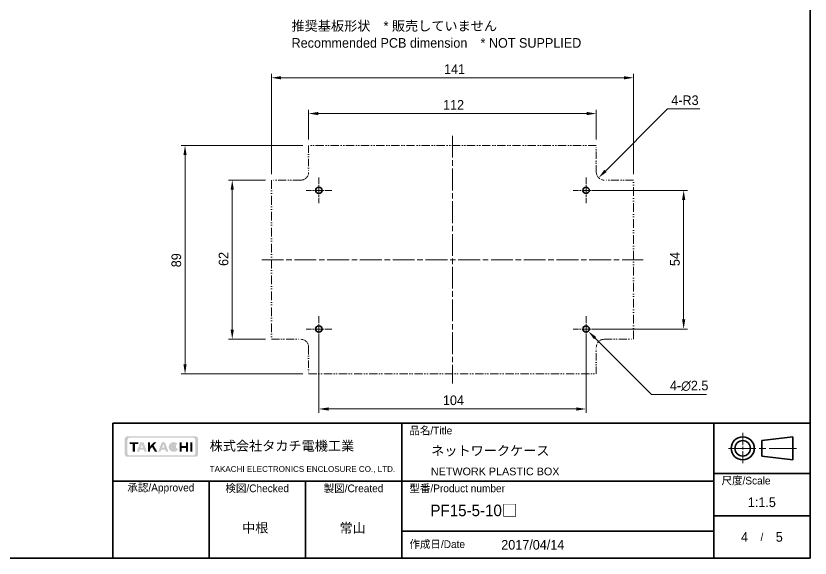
# Model space of a CAD drawing. Header units: millimetres. Extents: x 22 to 3190, y 12 to 574.
# Drawn here: x 2284.1 to 2593.3, y 12 to 223.1 of the extents above; entities that cross this region are included whole.
import ezdxf
from ezdxf.enums import TextEntityAlignment as Align

# ---------------------------------------------------------------- set-up
doc = ezdxf.new("R2010")
doc.units = ezdxf.units.MM
doc.header["$LTSCALE"] = 1.5
doc.linetypes.add('CHAIN', pattern=[0.3543, 0.2362, -0.0295, 0.0591, -0.0295])
doc.linetypes.add('DASH_DOUBLE_DOT', pattern=[0.4398, 0.24, -0.06, 0.0098, -0.06, 0.01, -0.06])
doc.layers.get('Defpoints').update_dxf_attribs({"lineweight": 25})
for name, color, linetype, lineweight in [('Border (ISO)', 7, 'Continuous', 35), ('Dimension (ISO)', 7, 'Continuous', 18), ('Symbol (ISO)', 7, 'Continuous', 18), ('Title (ISO)', 7, 'Continuous', 35), ('Visible (ISO)', 7, 'Continuous', 35)]:
    doc.layers.add(name, color=color, linetype=linetype, lineweight=lineweight)
for name, color, linetype, lineweight, true_color in [('Center Mark (ISO)', 7, 'Continuous', 18, 0x80ffff), ('Centerline (ISO)', 7, 'Continuous', 18, 0x80ffff), ('Hatch (ISO)', 1, 'Continuous', 18, 0xff0000)]:
    doc.layers.add(name, color=color, linetype=linetype, lineweight=lineweight, true_color=true_color)
doc.styles.add('Note Text (TK)', font='')
doc.styles.add('文字スタイル40', font='')
doc.styles.add('文字スタイル67', font='arial.ttf')
doc.styles.get('Note Text (TK)').set_extended_font_data('MS PGothic')
doc.styles.get('文字スタイル40').set_extended_font_data('MS PGothic')
doc.dimstyles.new('Default - Method 1b (TK)', dxfattribs={"dimscale": 1.5, "dimtxt": 2.5, "dimasz": 2.5, "dimexe": 1, "dimexo": 1.5, "dimgap": 1, "dimtad": 1, "dimtoh": 1, "dimrnd": 1e-08, "dimdsep": 46, "dimtxsty": 'Note Text (TK)', "dimcen": 0.09, "dimdle": 5, "dimclrd": 100, "dimclre": 100, "dimclrt": 7, "dimadec": 1, "dimazin": 1, "dimtfac": 1, "dimtmove": 0, "dimatfit": 3, "dimfxl": 1, "dimtolj": 1, "dimlwd": -1, "dimlwe": -1, "dimarcsym": 0})

# ---------------------------------------------------------------- blocks, each defined once
blk = doc.blocks.new('図面枠 tk図枠')
at = {"layer": 'Border (ISO)'}
for p in [(405.5, 289), (14.5, 8)]:
    blk.add_line(p, (405.5, 8), dxfattribs=at)
blk = doc.blocks.new('表題欄 tk表題欄')
at = {"layer": 'Hatch (ISO)'}
h = blk.add_hatch(color=256, dxfattribs=at)
edge = h.paths.add_edge_path(flags=0)
edge.add_arc((95.58, 236.3), 0.596, 270, 360)
edge.add_line((96.17, 236.3), (96.17, 239.71))
edge.add_arc((95.58, 239.71), 0.596, 0, 90)
edge.add_line((95.58, 240.31), (79.14, 240.31))
edge.add_arc((79.14, 239.71), 0.596, 90, 180)
edge.add_line((78.54, 239.71), (78.54, 236.3))
edge.add_arc((79.14, 236.3), 0.596, 180, 270)
edge.add_line((79.14, 235.7), (95.58, 235.7))
edge = h.paths.add_edge_path()
edge.add_line((77.84, 239.96), (77.84, 236.05))
edge.add_arc((78.54, 236.05), 0.702, 180, 270)
edge.add_line((78.54, 235.35), (96.17, 235.35))
edge.add_arc((96.17, 236.05), 0.702, 270, 360)
edge.add_line((96.87, 236.05), (96.87, 239.96))
edge.add_arc((96.17, 239.96), 0.702, 0, 90)
edge.add_line((96.17, 240.66), (78.54, 240.66))
edge.add_arc((78.54, 239.96), 0.702, 90, 180)
for points in [[(79.07, 239.15), (79.07, 238.66), (79.92, 238.66), (79.92, 236.66), (80.51, 236.66), (80.51, 238.66), (81.36, 238.66), (81.36, 239.15)], [(85.68, 236.66), (84.94, 237.89), (84.42, 237.32), (84.42, 236.66), (83.9, 236.66), (83.9, 239.15), (84.42, 239.15), (84.42, 238.1), (85.39, 239.15), (86.11, 239.15), (85.32, 238.3), (86.3, 236.66)], [(92.09, 239.15), (92.09, 236.66), (92.61, 236.66), (92.61, 237.66), (93.77, 237.66), (93.77, 236.66), (94.29, 236.66), (94.29, 239.15), (93.77, 239.15), (93.77, 238.15), (92.61, 238.15), (92.61, 239.15)], [(94.84, 239.15), (94.84, 236.66), (95.36, 236.66), (95.36, 239.15)]]:
    blk.add_hatch(color=256, dxfattribs=at).paths.add_polyline_path(points)
h = blk.add_hatch(color=256, dxfattribs=at)
h.paths.add_polyline_path([(82.59, 237.71), (81.95, 237.71), (82.27, 238.58)], flags=0)
h.paths.add_polyline_path([(82.78, 237.2), (81.76, 237.2), (81.57, 236.66), (80.95, 236.66), (81.86, 239.15), (82.68, 239.15), (83.59, 236.66), (82.98, 236.66)])
h = blk.add_hatch(color=256, dxfattribs=at)
h.paths.add_polyline_path([(87.53, 237.71), (88.16, 237.71), (87.85, 238.58)], flags=0)
h.paths.add_polyline_path([(87.14, 236.66), (87.34, 237.2), (88.35, 237.2), (88.55, 236.66), (89.17, 236.66), (88.25, 239.15), (87.44, 239.15), (86.52, 236.66)])
h = blk.add_hatch(color=256, dxfattribs=at)
edge = h.paths.add_edge_path()
edge.add_arc((90.52, 237.9), 1.27, 38.5505, 336.582)
edge.add_line((91.69, 237.4), (91.17, 237.62))
edge.add_ellipse((90.52, 237.9), major_axis=(0, -0.8), ratio=0.867347, start_angle=124.651, end_angle=429.4109, ccw=False)
edge.add_line((91.09, 238.36), (91.52, 238.7))
at = {"layer": 'Title (ISO)'}
for p, q in [((74.71, 244.05), (255.71, 244.05)), ((74.71, 209.05), (74.71, 244.05)), ((149.71, 244.05), (149.71, 209.05)), ((230.71, 244.05), (230.71, 209.05)), ((255.71, 244.05), (255.71, 209.05)), ((243.21, 239.55), (251.21, 240.55)), ((243.21, 239.55), (243.21, 235.55)), ((251.21, 234.55), (251.21, 240.55)), ((243.21, 235.55), (251.21, 234.55)), ((230.71, 231.05), (255.71, 231.05)), ((74.71, 229.05), (230.71, 229.05)), ((99.71, 229.05), (99.71, 209.05)), ((124.71, 229.05), (124.71, 209.05)), ((230.71, 220.05), (255.71, 220.05)), ((149.71, 216.05), (230.71, 216.05)), ((255.71, 209.05), (74.71, 209.05))]:
    blk.add_line(p, q, dxfattribs=at)
at = {"layer": 'Title (ISO)', "color": 4, "linetype": 'CHAIN', "lineweight": 18, "ltscale": 8.88956, "true_color": 0x00ffff}
blk.add_line((238.21, 241.55), (238.21, 233.55), dxfattribs=at)
at = {"layer": 'Title (ISO)', "color": 4, "linetype": 'CHAIN', "lineweight": 18, "ltscale": 20.001633, "true_color": 0x00ffff}
blk.add_line((252.21, 237.55), (234.21, 237.55), dxfattribs=at)
at = {"layer": 'Title (ISO)'}
for radius in [3, 2]:
    blk.add_circle((238.21, 237.55), radius, dxfattribs=at)
at = {"layer": 'Title (ISO)', "color": 1, "true_color": 0xff0000, "char_height": 2, "line_spacing_factor": 1.5, "style": 'Note Text (TK)'}
for s, insert, attachment_point in [('\\fＭＳ Ｐゴシック|b0|i0;\\H2.0000;品名/Title', (151.71, 242.05), 4), ('\\fＭＳ Ｐゴシック|b0|i0;\\H2.0000;尺度/Scale', (232.71, 229.05), 4), ('\\fＭＳ Ｐゴシック|b0|i0;\\H2.0000;承認/Approved', (87.21, 227.05), 5), ('\\fＭＳ Ｐゴシック|b0|i0;\\H2.0000;検図/Checked', (112.21, 227.05), 5), ('\\fＭＳ Ｐゴシック|b0|i0;\\H2.0000;製図/Created', (137.21, 227.05), 5), ('\\fＭＳ Ｐゴシック|b0|i0;\\H2.0000;型番/Product number', (151.71, 227.05), 4), ('\\fＭＳ Ｐゴシック|b0|i0;\\H2.0000;作成日/Date', (151.71, 212.55), 4)]:
    blk.add_mtext(s, dxfattribs=dict(at, insert=insert, attachment_point=attachment_point))
at = {"layer": 'Title (ISO)', "color": 7, "line_spacing_factor": 1.5, "style": 'Note Text (TK)'}
for s, insert, char_height, attachment_point in [('株式会社タカチ電機工業', (99.87, 238.05), 2.5, 4), ('\\fArial|b0|i0;\\H1.4986;TAKACHI ELECTRONICS ENCLOSURE CO., LTD.', (99.87, 232.05), 1.4986, 4), ('\\fＭＳ Ｐゴシック|b0|i0;\\H2.0000;/', (243.21, 214.55), 2, 5)]:
    blk.add_mtext(s, dxfattribs=dict(at, insert=insert, char_height=char_height, attachment_point=attachment_point))
at = {"layer": 'Title (ISO)', "color": 7}
for tag, p, height, style in [('<品名>_001', (157.37, 235.7), 2.5, 'Note Text (TK)'), ('<Title>_001', (157.28, 230.55), 2, '文字スタイル67'), ('<尺度>_001', (239.54, 222.3), 2.5, 'Note Text (TK)'), ('<型番>_001', (157.16, 219.93), 3, '文字スタイル40'), ('<検図>_001', (108.29, 215.69), 2.5, 'Note Text (TK)'), ('<製図>_001', (133.57, 215.62), 2.5, 'Note Text (TK)'), ('<ページ_No.>_001', (238.1, 213.3), 2.5, 'Note Text (TK)'), ('<総ページ数>_001', (246.8, 213.3), 2.5, 'Note Text (TK)'), ('作成日_001', (175.55, 211.26), 2.5, 'Note Text (TK)')]:
    blk.add_attdef(tag, p, '', height=height, dxfattribs=dict(at, style=style))
at = {"layer": 'Title (ISO)', "color": 7, "style": 'Note Text (TK)'}
blk.add_attdef('<承認>', text='', height=2.5, dxfattribs=at).set_placement((87.21, 217.05), align=Align.MIDDLE_CENTER)
blk = doc.blocks.new('*D92')
at = {"layer": 'Defpoints', "color": 0, "transparency": 16777216}
for p in [(2510.02, 185.11), (2398.02, 172.7), (2510.02, 172.7)]:
    blk.add_point(p, dxfattribs=at)
at = {"layer": 'Dimension (ISO)', "color": 100, "transparency": 16777216}
for p, q in [((2398.02, 174.95), (2398.02, 186.61)), ((2510.02, 174.95), (2510.02, 186.61)), ((2401.77, 185.11), (2506.27, 185.11))]:
    blk.add_line(p, q, dxfattribs=at)
for points in [[(2401.77, 185.73), (2401.77, 184.48), (2398.02, 185.11)], [(2506.27, 185.73), (2506.27, 184.48), (2510.02, 185.11)]]:
    blk.add_solid(points, dxfattribs=at)
at = {"layer": 'Dimension (ISO)', "color": 7, "transparency": 16777216, "insert": (2450.36, 188.48), "char_height": 3.75, "attachment_point": 4, "style": 'Note Text (TK)'}
blk.add_mtext('\\A1;112', dxfattribs=at)
blk = doc.blocks.new('*D93')
at = {"layer": 'Defpoints', "color": 0, "transparency": 16777216}
for p in [(2524.52, 199.03), (2383.52, 159.2), (2524.52, 159.2)]:
    blk.add_point(p, dxfattribs=at)
at = {"layer": 'Dimension (ISO)', "color": 100, "transparency": 16777216}
for p, q in [((2383.52, 161.45), (2383.52, 200.53)), ((2387.27, 199.03), (2520.77, 199.03)), ((2524.52, 161.45), (2524.52, 200.53))]:
    blk.add_line(p, q, dxfattribs=at)
for points in [[(2387.27, 199.65), (2387.27, 198.4), (2383.52, 199.03)], [(2520.77, 199.65), (2520.77, 198.4), (2524.52, 199.03)]]:
    blk.add_solid(points, dxfattribs=at)
at = {"layer": 'Dimension (ISO)', "color": 7, "transparency": 16777216, "insert": (2450.73, 202.4), "char_height": 3.75, "attachment_point": 4, "style": 'Note Text (TK)'}
blk.add_mtext('\\A1;141', dxfattribs=at)
blk = doc.blocks.new('*D94')
at = {"layer": 'Defpoints', "color": 0, "transparency": 16777216}
for p in [(2368.29, 159.2), (2383.52, 159.2), (2383.52, 97.2)]:
    blk.add_point(p, dxfattribs=at)
at = {"layer": 'Dimension (ISO)', "color": 100, "transparency": 16777216}
for p, q in [((2381.27, 159.2), (2366.79, 159.2)), ((2368.29, 100.95), (2368.29, 155.45)), ((2381.27, 97.2), (2366.79, 97.2))]:
    blk.add_line(p, q, dxfattribs=at)
for points in [[(2367.66, 155.45), (2368.91, 155.45), (2368.29, 159.2)], [(2367.66, 100.95), (2368.91, 100.95), (2368.29, 97.2)]]:
    blk.add_solid(points, dxfattribs=at)
at = {"layer": 'Dimension (ISO)', "color": 7, "transparency": 16777216, "insert": (2364.91, 125.76), "char_height": 3.75, "attachment_point": 4, "rotation": 90, "style": 'Note Text (TK)'}
blk.add_mtext('\\A1;62', dxfattribs=at)
blk = doc.blocks.new('*D95')
at = {"layer": 'Defpoints', "color": 0, "transparency": 16777216}
for p in [(2349.91, 172.7), (2398.02, 172.7), (2398.02, 83.7)]:
    blk.add_point(p, dxfattribs=at)
at = {"layer": 'Dimension (ISO)', "color": 100, "transparency": 16777216}
for p, q in [((2395.77, 172.7), (2348.41, 172.7)), ((2349.91, 87.45), (2349.91, 168.95)), ((2395.77, 83.7), (2348.41, 83.7))]:
    blk.add_line(p, q, dxfattribs=at)
for points in [[(2349.28, 168.95), (2350.53, 168.95), (2349.91, 172.7)], [(2349.28, 87.45), (2350.53, 87.45), (2349.91, 83.7)]]:
    blk.add_solid(points, dxfattribs=at)
at = {"layer": 'Dimension (ISO)', "color": 7, "transparency": 16777216, "insert": (2346.53, 125.25), "char_height": 3.75, "attachment_point": 4, "rotation": 90, "style": 'Note Text (TK)'}
blk.add_mtext('\\A1;89', dxfattribs=at)
blk = doc.blocks.new('*D96')
at = {"layer": 'Defpoints', "color": 0, "transparency": 16777216}
for p in [(2402.02, 101.2), (2506.02, 101.2), (2506.02, 70.07)]:
    blk.add_point(p, dxfattribs=at)
at = {"layer": 'Dimension (ISO)', "color": 100, "transparency": 16777216}
for p, q in [((2402.02, 98.95), (2402.02, 68.57)), ((2506.02, 98.95), (2506.02, 68.57)), ((2405.77, 70.07), (2502.27, 70.07))]:
    blk.add_line(p, q, dxfattribs=at)
for points in [[(2405.77, 70.69), (2405.77, 69.44), (2402.02, 70.07)], [(2502.27, 70.69), (2502.27, 69.44), (2506.02, 70.07)]]:
    blk.add_solid(points, dxfattribs=at)
at = {"layer": 'Dimension (ISO)', "color": 7, "transparency": 16777216, "insert": (2450.3, 73.44), "char_height": 3.75, "attachment_point": 4, "style": 'Note Text (TK)'}
blk.add_mtext('\\A1;104', dxfattribs=at)
blk = doc.blocks.new('*D97')
at = {"layer": 'Defpoints', "color": 0, "transparency": 16777216}
for p in [(2506.02, 155.2), (2506.02, 101.2), (2544.02, 101.2)]:
    blk.add_point(p, dxfattribs=at)
at = {"layer": 'Dimension (ISO)', "color": 100, "transparency": 16777216}
for p, q in [((2508.27, 155.2), (2545.52, 155.2)), ((2544.02, 151.45), (2544.02, 104.95)), ((2508.27, 101.2), (2545.52, 101.2))]:
    blk.add_line(p, q, dxfattribs=at)
for points in [[(2543.4, 151.45), (2544.65, 151.45), (2544.02, 155.2)], [(2543.4, 104.95), (2544.65, 104.95), (2544.02, 101.2)]]:
    blk.add_solid(points, dxfattribs=at)
at = {"layer": 'Dimension (ISO)', "color": 7, "transparency": 16777216, "insert": (2540.65, 125.7), "char_height": 3.75, "attachment_point": 4, "rotation": 90, "style": 'Note Text (TK)'}
blk.add_mtext('\\A1;54', dxfattribs=at)
blk = doc.blocks.new('*D98')
at = {"layer": 'Defpoints', "color": 0, "transparency": 16777216}
for p in [(2513.02, 162.2), (2510.9, 160.08)]:
    blk.add_point(p, dxfattribs=at)
at = {"layer": 'Dimension (ISO)', "color": 100, "transparency": 16777216}
for p, q in [((2537.7, 186.88), (2513.55, 162.73)), ((2550.32, 186.88), (2537.7, 186.88))]:
    blk.add_line(p, q, dxfattribs=at)
blk.add_solid([(2513.11, 163.17), (2513.99, 162.29), (2510.9, 160.08)], dxfattribs=at)
at = {"layer": 'Dimension (ISO)', "color": 7, "transparency": 16777216, "insert": (2539.2, 190.26), "char_height": 3.75, "attachment_point": 4, "style": 'Note Text (TK)'}
blk.add_mtext('\\A1;4-R3', dxfattribs=at)
blk = doc.blocks.new('*D99')
at = {"layer": 'Defpoints', "color": 0, "transparency": 16777216}
for p in [(2505.14, 102.09), (2506.9, 100.32)]:
    blk.add_point(p, dxfattribs=at)
at = {"layer": 'Dimension (ISO)', "color": 100, "transparency": 16777216}
for p, q in [((2505.89, 101.2), (2506.16, 101.2)), ((2506.02, 101.07), (2506.02, 101.34)), ((2531.52, 75.7), (2509.56, 97.67)), ((2552.95, 75.7), (2531.52, 75.7))]:
    blk.add_line(p, q, dxfattribs=at)
blk.add_solid([(2510, 98.11), (2509.11, 97.22), (2506.9, 100.32)], dxfattribs=at)
at = {"layer": 'Dimension (ISO)', "color": 7, "transparency": 16777216, "insert": (2538.67, 79.07), "char_height": 3.75, "attachment_point": 4, "style": 'Note Text (TK)'}
blk.add_mtext('\\A1;4-∅2.5', dxfattribs=at)

msp = doc.modelspace()

# ---------------------------------------------------------------- linework, layer by layer
at = {"layer": 'Center Mark (ISO)', "linetype": 'CHAIN', "ltscale": 7.407949}
for p, q in [((2402.0207, 160.2017), (2402.0207, 150.2017)), ((2506.0207, 160.2017), (2506.0207, 150.2017)), ((2407.0207, 155.2017), (2397.0207, 155.2017)), ((2511.0207, 155.2017), (2501.0207, 155.2017)), ((2402.0207, 106.2017), (2402.0207, 96.2017)), ((2506.0207, 106.2017), (2506.0207, 96.2017)), ((2407.0207, 101.2017), (2397.0207, 101.2017)), ((2511.0207, 101.2017), (2501.0207, 101.2017))]:
    msp.add_line(p, q, dxfattribs=at)
at = {"layer": 'Centerline (ISO)', "linetype": 'CHAIN', "ltscale": 23.990969}
for p, q in [((2454.0207, 176.4517), (2454.0207, 79.9517)), ((2379.7707, 128.2017), (2528.2707, 128.2017))]:
    msp.add_line(p, q, dxfattribs=at)
at = {"layer": 'Visible (ISO)', "linetype": 'DASH_DOUBLE_DOT', "lineweight": 18, "ltscale": 7.958163}
for p, q in [((2398.0207, 172.7017), (2398.0207, 162.2017)), ((2510.0207, 162.2017), (2510.0207, 172.7017)), ((2398.0207, 94.2017), (2398.0207, 83.7017)), ((2510.0207, 83.7017), (2510.0207, 94.2017))]:
    msp.add_line(p, q, dxfattribs=at)
at = {"layer": 'Visible (ISO)', "linetype": 'DASH_DOUBLE_DOT', "lineweight": 18, "ltscale": 8.935481}
for p, q in [((2510.0207, 172.7017), (2398.0207, 172.7017)), ((2398.0207, 83.7017), (2510.0207, 83.7017))]:
    msp.add_line(p, q, dxfattribs=at)
at = {"layer": 'Visible (ISO)', "linetype": 'DASH_DOUBLE_DOT', "lineweight": 18, "ltscale": 8.716084}
for p, q in [((2395.0207, 159.2017), (2383.5207, 159.2017)), ((2524.5207, 159.2017), (2513.0207, 159.2017)), ((2383.5207, 97.2017), (2395.0207, 97.2017)), ((2513.0207, 97.2017), (2524.5207, 97.2017))]:
    msp.add_line(p, q, dxfattribs=at)
at = {"layer": 'Visible (ISO)', "linetype": 'DASH_DOUBLE_DOT', "lineweight": 18, "ltscale": 9.398211}
for p, q in [((2383.5207, 159.2017), (2383.5207, 97.2017)), ((2524.5207, 97.2017), (2524.5207, 159.2017))]:
    msp.add_line(p, q, dxfattribs=at)
at = {"layer": 'Visible (ISO)'}
for centre in [(2402.0207, 155.2017), (2506.0207, 155.2017), (2402.0207, 101.2017), (2506.0207, 101.2017)]:
    msp.add_circle(centre, 1.25, dxfattribs=at)
at = {"layer": 'Visible (ISO)', "linetype": 'DASH_DOUBLE_DOT', "lineweight": 18, "ltscale": 2.812195}
for centre, start, end in [((2395.0207, 162.2017), 270, 0), ((2513.0207, 162.2017), 180, 270), ((2395.0207, 94.2017), 0, 90), ((2513.0207, 94.2017), 90, 180)]:
    msp.add_arc(centre, 3, start, end, dxfattribs=at)

# ---------------------------------------------------------------- block references
at = {"xscale": 1.5, "yscale": 1.5, "zscale": 1.5}
msp.add_blockref('図面枠 tk図枠', (1985, 0), dxfattribs=at)
ref = msp.add_blockref('表題欄 tk表題欄', (2209.6868, -301.5791), dxfattribs=dict(xscale=1.5, yscale=1.5, zscale=1.5))
ref.add_attrib('<品名>_001', 'ネットワークケース', (2445.7386, 51.9759), dxfattribs={"layer": 'Title (ISO)', "color": 7, "height": 3.75, "style": 'Note Text (TK)'})
ref.add_attrib('<型番>_001', 'PF15-5-10□', (2445.4318, 28.321), dxfattribs={"layer": 'Title (ISO)', "color": 7, "height": 4.5, "style": '文字スタイル40'})
ref.add_attrib('<尺度>_001', '1:1.5', (2569.0028, 31.875), dxfattribs={"layer": 'Title (ISO)', "color": 7, "height": 3.75, "style": 'Note Text (TK)'})
ref.add_attrib('作成日_001', '2017/04/14', (2473.0071, 15.3111), dxfattribs={"layer": 'Title (ISO)', "color": 7, "height": 3.75, "style": 'Note Text (TK)'})
ref.add_attrib('<検図>_001', '中根', (2372.1193, 21.9545), dxfattribs={"layer": 'Title (ISO)', "color": 7, "height": 3.75, "style": 'Note Text (TK)'})
ref.add_attrib('<製図>_001', '常山', (2410.0455, 21.848), dxfattribs={"layer": 'Title (ISO)', "color": 7, "height": 3.75, "style": 'Note Text (TK)'})
ref.add_attrib('<Title>_001', 'NETWORK PLASTIC BOX', (2445.6115, 44.248), dxfattribs={"layer": 'Title (ISO)', "color": 7, "height": 3, "style": '文字スタイル67'})
ref.add_attrib('<ページ_No.>_001', '4', (2566.3651, 18.375), dxfattribs={"layer": 'Title (ISO)', "color": 7, "height": 3.75, "style": 'Note Text (TK)'})
ref.add_attrib('<総ページ数>_001', '5', (2579.8864, 18.375), dxfattribs={"layer": 'Title (ISO)', "color": 7, "height": 3.75, "style": 'Note Text (TK)'})

# ---------------------------------------------------------------- texts
at = {"layer": 'Symbol (ISO)', "color": 7, "insert": (2391.3749, 215.8902), "char_height": 3.75, "width": 117.500002, "attachment_point": 4, "line_spacing_factor": 1.058182, "style": 'Note Text (TK)'}
msp.add_mtext('{推奨基板形状\u3000* 販売していません\\PRecommended PCB dimension\u3000* NOT SUPPLIED}', dxfattribs=at)

# ---------------------------------------------------------------- dimensions: what is measured, and where the dimension line sits
at = {"layer": 'Dimension (ISO)', "color": 100, "true_color": 0x00ff3f}
for base, p1, p2, angle, picture, middle in [((2524.5207, 199.0285), (2383.5207, 159.2017), (2524.5207, 159.2017), 180, '*D93', (2454.0207, 199.0285)), ((2510.0207, 185.1092), (2398.0207, 172.7017), (2510.0207, 172.7017), 180, '*D92', (2454.0207, 185.1092)), ((2349.9087, 172.7017), (2398.0207, 83.7017), (2398.0207, 172.7017), 90, '*D95', (2349.9087, 127.7017)), ((2368.2854, 159.2017), (2383.5207, 97.2017), (2383.5207, 159.2017), 90, '*D94', (2368.2854, 128.2017)), ((2544.0207, 101.2017), (2506.0207, 155.2017), (2506.0207, 101.2017), 90, '*D97', (2544.0207, 128.2017)), ((2506.0207, 70.0686), (2402.0207, 101.2017), (2506.0207, 101.2017), 180, '*D96', (2454.0207, 70.0686))]:
    dim = msp.add_linear_dim(base=base, p1=p1, p2=p2, angle=angle, dimstyle='Default - Method 1b (TK)', override={"dimtoh": 0, "dimdec": 2, "dimtp": 0, "dimtm": 0, "dimtdec": 2, "dimtofl": 0, "dimatfit": 1}, dxfattribs=at)
    dim.commit()
    dim.dimension.update_dxf_attribs({"geometry": picture, "text_midpoint": middle, "dimtype": 160})
dim = msp.add_radius_dim(center=(2513.0207, 162.2017), mpoint=(2510.8994, 160.0803), text='4-<>', dimstyle='Default - Method 1b (TK)', override={"dimtih": 1, "dimdec": 2, "dimcen": 0, "dimtp": 0, "dimtm": 0, "dimtdec": 2, "dimtofl": 0}, dxfattribs=at)
dim.commit()
dim.dimension.update_dxf_attribs({"geometry": '*D98', "text_midpoint": (2544.7612, 186.8811), "dimtype": 164})
dim = msp.add_diameter_dim_2p(p1=(2505.1368, 102.0855), p2=(2506.9046, 100.3178), text='4-<>', dimstyle='Default - Method 1b (TK)', override={"dimtih": 1, "dimdec": 2, "dimlfac": 1, "dimtp": 0, "dimtm": 0, "dimtdec": 2, "dimtofl": 0}, dxfattribs=at)
dim.commit()
dim.dimension.update_dxf_attribs({"geometry": '*D99', "text_midpoint": (2545.8093, 75.6986), "dimtype": 163})

doc.saveas('drawing.dxf')
